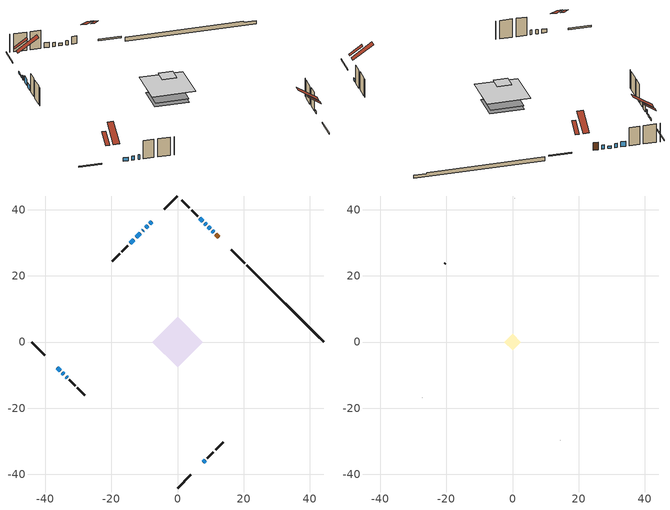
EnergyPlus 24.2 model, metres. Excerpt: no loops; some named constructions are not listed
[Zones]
conditioned space
 floor adiabatic (Floor2 construction): -5.78,0 0,5.78 5.78,0 0,-5.78 z1.07
 floor adiabatic (AdiabaticFloorConstruction): -7.66,0 0,7.66 7.66,0 0,-7.66 z3.51
 floor foundation (Slab1 construction): -5.79,0.34 -0.34,5.79 5.79,-0.34 0.34,-5.79 z0
 wall outside (RimJoist1 construction): 0,-44.17 4.07,-40.1 / -44.17,0 -40.1,-4.07 / 0,44.17 -4.07,40.1 / 20.36,23.8 16.29,27.88 z1.07:1.37
 wall outside (AdiabaticWallConstruction 1): 12.53,31.64 11.61,32.55 z1.07:3.1
 wall outside (AdiabaticWallConstruction): 10.96,33.21 10.56,33.61 / 8.68,35.49 8.28,35.89 / -34.81,-9.35 -34.35,-9.82 z1.07:2.14; 7.83,-36.33 8.41,-35.76 / 9.91,34.26 9.33,34.84 z1.07:1.73; -36.33,-7.83 -35.47,-8.7 z1.07:2.09; -7.83,36.33 -8.41,35.76 / -9.07,35.1 -9.64,34.52 z1.07:1.58; -10.3,33.87 -10.58,33.59 / -33.69,-10.48 -33.41,-10.76 z1.07:2.29; 7.62,36.54 6.76,37.41 z1.07:2.44; -11.23,32.94 -12.53,31.64 z1.07:2.77; -13.18,30.99 -14.33,29.84 z1.07:2.24
 wall outside (Wall1 construction): 9.07,-35.1 10.89,-33.28 / -32.76,-11.41 -30.94,-13.23 / -14.99,29.18 -16.81,27.36 / 6.1,38.06 4.28,39.88 z1.07:5.95
 wall outside (Wall2 construction): 11.54,-32.62 13.83,-30.34 / -30.28,-13.89 -28,-16.17 / -17.47,26.7 -19.75,24.42 / 3.63,40.54 1.34,42.82 z1.07:5.95
 wall foundation (FoundationWall1 construction): 21.02,23.15,0 21.02,23.15,1.07 41.85,2.31,1.07 41.85,2.31,0.78 44.17,0,0.78 44.17,0,0
 window (WindowConstruction): 10.96,33.21 10.56,33.6 z1.07:2.14
 window (WindowConstruction 7): 7.84,-36.33 8.41,-35.76 z1.07:1.73
 window (WindowConstruction 8): -36.33,-7.84 -35.47,-8.7 z1.07:2.08
 window (WindowConstruction 11): -7.84,36.33 -8.41,35.76 z1.07:1.58
 window (WindowConstruction 12): 9.91,34.26 9.33,34.84 z1.07:1.73
 window (WindowConstruction 1): 8.67,35.49 8.28,35.89 z1.07:2.14
 window (WindowConstruction 2): -9.07,35.1 -9.64,34.52 z1.07:1.58
 window (WindowConstruction 3): -34.81,-9.35 -34.35,-9.82 z1.07:2.14
 window (WindowConstruction 9): -10.3,33.87 -10.58,33.59 z1.07:2.29
 window (WindowConstruction 10): -33.69,-10.48 -33.41,-10.75 z1.07:2.29
 window (WindowConstruction 4): 7.62,36.54 6.76,37.41 z1.07:2.44
 window (WindowConstruction 5): -11.23,32.94 -12.53,31.64 z1.07:2.77
 window (WindowConstruction 6): -13.18,30.99 -14.33,29.84 z1.07:2.24
 door (Door): 12.53,31.64 11.62,32.55 z1.07:3.1
 ceiling adiabatic (AdiabaticFloorConstruction): 0,-7.66 7.66,0 0,7.66 -7.66,0 z3.51
 roof outside (Roof2 construction): 7.18,-36.99,5.95 3.5,-33.31,9.42 2.39,-34.42,9.42 6.07,-38.1,5.95; -36.99,-7.18,5.95 -33.31,-3.5,9.42 -34.42,-2.39,9.42 -38.1,-6.07,5.95; -7.18,36.99,5.95 -3.5,33.31,9.42 -2.39,34.42,9.42 -6.07,38.1,5.95; 13.18,30.98,5.95 9.51,27.3,9.42 10.61,26.2,9.42 14.29,29.88,5.95
attic - vented
 floor to conditioned space (Floor1 construction Reversed): -2.5,0 0,2.5 2.5,0 0,-2.5 z5.95
 wall outside (Wall3 construction): 14.48,-29.68 14.51,-29.65 / -27.34,-16.83 -27.31,-16.86 / -20.41,23.76 -20.44,23.73 / 0.69,43.48 0.66,43.51 z1.07:5.95
 roof outside (Roof1 construction): 5.42,-38.75,5.95 3.13,-36.47,8.1 2.45,-37.15,8.1 4.73,-39.44,5.95; -38.75,-5.42,5.95 -36.47,-3.13,8.1 -37.15,-2.45,8.1 -39.44,-4.73,5.95; -5.42,38.75,5.95 -3.13,36.47,8.1 -2.45,37.15,8.1 -4.73,39.44,5.95; 14.95,29.22,5.95 12.66,26.94,8.1 13.35,26.25,8.1 15.63,28.53,5.95
[Material] Roughness=Rough; Thermal Absorptance=0.9
Name | Thickness {m} | Conductivity {W/m-K} | Density {kg/m3} | Specific Heat {J/kg-K} | Solar Absorptance | Visible Absorptance
ceiling loosefill ins | 0.0846667 | 0.0480833 | 16.02 | 1046.75 | 0.7 | 0.7
ceiling stud and cavity | 0.1397 | 0.0914023 | 65.682 | 1177.47 | 0.7 | 0.7
gypsum board | 0.0127 | 0.160291 | 801 | 837.4 | 0.6 | 0.6
[Construction]
Floor1 construction: ceiling loosefill ins, ceiling stud and cavity, gypsum board
[Schedule:Day:Interval]
interior lighting schedule day: No, 01:00, 0.108182, 04:00, 0.0901515, 05:00, 0.0991667, 06:00, 0.162273, 07:00, 0.270455, 08:00, 0.342576, 10:00, 0.369621, 11:00, 0.351591, 12:00, 0.333561, 13:00, 0.324545, 14:00, 0.31553, 15:00, 0.333561, 16:00, 0.369621, 17:00, 0.450758, 18:00, 0.585985, 19:00, 0.775303, 20:00, 0.955606, 21:00, 0.991667, 22:00, 0.712197, 23:00, 0.360606, 24:00, 0.162273
interior lighting schedule day 1: No, 01:00, 0.100909, 04:00, 0.0840909, 05:00, 0.0925, 06:00, 0.151364, 07:00, 0.252273, 08:00, 0.319545, 10:00, 0.344773, 11:00, 0.327955, 12:00, 0.311136, 13:00, 0.302727, 14:00, 0.294318, 15:00, 0.311136, 16:00, 0.344773, 17:00, 0.420455, 18:00, 0.546591, 19:00, 0.723182, 20:00, 0.891364, 21:00, 0.925, 22:00, 0.664318, 23:00, 0.336364, 24:00, 0.151364
interior lighting schedule day 2: No, 01:00, 0.0927273, 04:00, 0.0772727, 05:00, 0.085, 06:00, 0.139091, 07:00, 0.231818, 08:00, 0.293636, 10:00, 0.316818, 11:00, 0.301364, 12:00, 0.285909, 13:00, 0.278182, 14:00, 0.270455, 15:00, 0.285909, 16:00, 0.316818, 17:00, 0.386364, 18:00, 0.502273, 19:00, 0.664545, 20:00, 0.819091, 21:00, 0.85, 22:00, 0.610455, 23:00, 0.309091, 24:00, 0.139091
interior lighting schedule day 3: No, 01:00, 0.0845455, 04:00, 0.0704545, 05:00, 0.0775, 06:00, 0.126818, 07:00, 0.211364, 08:00, 0.267727, 10:00, 0.288864, 11:00, 0.274773, 12:00, 0.260682, 13:00, 0.253636, 14:00, 0.246591, 15:00, 0.260682, 16:00, 0.288864, 17:00, 0.352273, 18:00, 0.457955, 19:00, 0.605909, 20:00, 0.746818, 21:00, 0.775, 22:00, 0.556591, 23:00, 0.281818, 24:00, 0.126818
interior lighting schedule day 4: No, 01:00, 0.0763636, 04:00, 0.0636364, 05:00, 0.07, 06:00, 0.114545, 07:00, 0.190909, 08:00, 0.241818, 10:00, 0.260909, 11:00, 0.248182, 12:00, 0.235455, 13:00, 0.229091, 14:00, 0.222727, 15:00, 0.235455, 16:00, 0.260909, 17:00, 0.318182, 18:00, 0.413636, 19:00, 0.547273, 20:00, 0.674545, 21:00, 0.7, 22:00, 0.502727, 23:00, 0.254545, 24:00, 0.114545
interior lighting schedule day 5: No, 01:00, 0.0727273, 04:00, 0.0606061, 05:00, 0.0666667, 06:00, 0.109091, 07:00, 0.181818, 08:00, 0.230303, 10:00, 0.248485, 11:00, 0.236364, 12:00, 0.224242, 13:00, 0.218182, 14:00, 0.212121, 15:00, 0.224242, 16:00, 0.248485, 17:00, 0.30303, 18:00, 0.393939, 19:00, 0.521212, 20:00, 0.642424, 21:00, 0.666667, 22:00, 0.478788, 23:00, 0.242424, 24:00, 0.109091
interior lighting schedule day 6: No, 01:00, 0.0745455, 04:00, 0.0621212, 05:00, 0.0683333, 06:00, 0.111818, 07:00, 0.186364, 08:00, 0.236061, 10:00, 0.254697, 11:00, 0.242273, 12:00, 0.229848, 13:00, 0.223636, 14:00, 0.217424, 15:00, 0.229848, 16:00, 0.254697, 17:00, 0.310606, 18:00, 0.403788, 19:00, 0.534242, 20:00, 0.658485, 21:00, 0.683333, 22:00, 0.490758, 23:00, 0.248485, 24:00, 0.111818
interior lighting schedule day 7: No, 01:00, 0.08, 04:00, 0.0666667, 05:00, 0.0733333, 06:00, 0.12, 07:00, 0.2, 08:00, 0.253333, 10:00, 0.273333, 11:00, 0.26, 12:00, 0.246667, 13:00, 0.24, 14:00, 0.233333, 15:00, 0.246667, 16:00, 0.273333, 17:00, 0.333333, 18:00, 0.433333, 19:00, 0.573333, 20:00, 0.706667, 21:00, 0.733333, 22:00, 0.526667, 23:00, 0.266667, 24:00, 0.12
interior lighting schedule day 8: No, 01:00, 0.0890909, 04:00, 0.0742424, 05:00, 0.0816667, 06:00, 0.133636, 07:00, 0.222727, 08:00, 0.282121, 10:00, 0.304394, 11:00, 0.289545, 12:00, 0.274697, 13:00, 0.267273, 14:00, 0.259848, 15:00, 0.274697, 16:00, 0.304394, 17:00, 0.371212, 18:00, 0.482576, 19:00, 0.638485, 20:00, 0.78697, 21:00, 0.816667, 22:00, 0.586515, 23:00, 0.29697, 24:00, 0.133636
interior lighting schedule day 9: No, 01:00, 0.0972727, 04:00, 0.0810606, 05:00, 0.0891667, 06:00, 0.145909, 07:00, 0.243182, 08:00, 0.30803, 10:00, 0.332348, 11:00, 0.316136, 12:00, 0.299924, 13:00, 0.291818, 14:00, 0.283712, 15:00, 0.299924, 16:00, 0.332348, 17:00, 0.405303, 18:00, 0.526894, 19:00, 0.697121, 20:00, 0.859242, 21:00, 0.891667, 22:00, 0.640379, 23:00, 0.324242, 24:00, 0.145909
interior lighting schedule day 10: No, 01:00, 0.105455, 04:00, 0.0878788, 05:00, 0.0966667, 06:00, 0.158182, 07:00, 0.263636, 08:00, 0.333939, 10:00, 0.360303, 11:00, 0.342727, 12:00, 0.325152, 13:00, 0.316364, 14:00, 0.307576, 15:00, 0.325152, 16:00, 0.360303, 17:00, 0.439394, 18:00, 0.571212, 19:00, 0.755758, 20:00, 0.931515, 21:00, 0.966667, 22:00, 0.694242, 23:00, 0.351515, 24:00, 0.158182
interior lighting schedule day 11: No, 01:00, 0.109091, 04:00, 0.0909091, 05:00, 0.1, 06:00, 0.163636, 07:00, 0.272727, 08:00, 0.345455, 10:00, 0.372727, 11:00, 0.354545, 12:00, 0.336364, 13:00, 0.327273, 14:00, 0.318182, 15:00, 0.336364, 16:00, 0.372727, 17:00, 0.454545, 18:00, 0.590909, 19:00, 0.781818, 20:00, 0.963636, 21:00, 1, 22:00, 0.718182, 23:00, 0.363636, 24:00, 0.163636
interior lighting schedule default day; occupants schedule default day; clothes dryer schedule default day; cooking range schedule default day; mech vent bath fan 0 schedule default day; mech vent range fan 0 schedule default day; misc plug loads schedule default day; general water use schedule default day; heating setpoint default day; cooling setpoint default day; clothes dryer exhaust 0 schedule default day; cooling season schedule day; cooling season schedule day 2; cooling season schedule default day; exterior lighting schedule default day; natural vent schedule default day: No, 24:00, 0
occupants schedule day: No, 05:00, 0.426829, 06:00, 0.719512, 07:00, 1, 08:00, 0.670732, 09:00, 0.329268, 14:00, 0.170732, 15:00, 0.231707, 16:00, 0.329268, 17:00, 0.5, 18:00, 0.670732, 19:00, 0.829268, 21:00, 1, 22:00, 0.853659, 23:00, 0.646341, 24:00, 0.426829
clothes dryer schedule day; clothes dryer exhaust 0 schedule day: No, 01:00, 0.123457, 02:00, 0.0740741, 03:00, 0.0493827, 04:00, 0.0246914, 05:00, 0.0493827, 06:00, 0.0740741, 07:00, 0.197531, 08:00, 0.395062, 09:00, 0.592593, 10:00, 0.839506, 11:00, 0.962963, 12:00, 1, 13:00, 0.91358, 14:00, 0.82716, 15:00, 0.716049, 16:00, 0.753086, 17:00, 0.679012, 18:00, 0.666667, 20:00, 0.62963, 21:00, 0.641975, 22:00, 0.666667, 23:00, 0.54321, 24:00, 0.296296
cooking range schedule day: No, 05:00, 0.0597015, 06:00, 0.11194, 07:00, 0.171642, 08:00, 0.291045, 11:00, 0.343284, 12:00, 0.402985, 13:00, 0.462687, 14:00, 0.343284, 15:00, 0.291045, 16:00, 0.402985, 17:00, 0.567164, 18:00, 1, 19:00, 0.850746, 20:00, 0.432836, 21:00, 0.291045, 22:00, 0.231343, 23:00, 0.171642, 24:00, 0.11194
mech vent bath fan 0 schedule day: No, 07:00, 0, 08:00, 1, 09:00, 0.2, 24:00, 0
mech vent range fan 0 schedule day: No, 18:00, 0, 19:00, 1, 20:00, 0.2, 24:00, 0
misc plug loads schedule day: No, 06:00, 0.705882, 07:00, 0.745098, 08:00, 0.803922, 15:00, 0.823529, 16:00, 0.862745, 17:00, 0.921569, 18:00, 0.980392, 19:00, 1, 20:00, 0.980392, 21:00, 0.941176, 22:00, 0.862745, 23:00, 0.784314, 24:00, 0.72549
general water use schedule day: No, 01:00, 0.315068, 03:00, 0.287671, 04:00, 0.342466, 05:00, 0.369863, 06:00, 0.520548, 07:00, 0.60274, 08:00, 0.534247, 10:00, 0.506849, 11:00, 0.465753, 14:00, 0.479452, 15:00, 0.534247, 16:00, 0.589041, 17:00, 0.69863, 18:00, 0.876712, 19:00, 0.890411, 20:00, 0.986301, 21:00, 1, 22:00, 0.863014, 23:00, 0.616438, 24:00, 0.465753
heating setpoint day: No, 07:00, 18, 23:00, 21, 24:00, 18
cooling setpoint day: No, 24:00, 25
cooling season schedule day 1: No, 24:00, 1
exterior lighting schedule day: No, 01:00, 0.566667, 03:00, 0.524167, 05:00, 0.495833, 06:00, 0.5525, 07:00, 0.623333, 08:00, 0.580833, 09:00, 0.439167, 10:00, 0.354167, 12:00, 0.34, 13:00, 0.354167, 14:00, 0.396667, 15:00, 0.425, 16:00, 0.495833, 17:00, 0.623333, 18:00, 0.793333, 19:00, 0.906667, 20:00, 0.963333, 21:00, 0.991667, 22:00, 0.920833, 23:00, 0.793333, 24:00, 0.665833
exterior lighting schedule day 1: No, 01:00, 0.528571, 03:00, 0.488929, 05:00, 0.4625, 06:00, 0.515357, 07:00, 0.581429, 08:00, 0.541786, 09:00, 0.409643, 10:00, 0.330357, 12:00, 0.317143, 13:00, 0.330357, 14:00, 0.37, 15:00, 0.396429, 16:00, 0.4625, 17:00, 0.581429, 18:00, 0.74, 19:00, 0.845714, 20:00, 0.898571, 21:00, 0.925, 22:00, 0.858929, 23:00, 0.74, 24:00, 0.621071
exterior lighting schedule day 10: No, 01:00, 0.552381, 03:00, 0.510952, 05:00, 0.483333, 06:00, 0.538571, 07:00, 0.607619, 08:00, 0.56619, 09:00, 0.428095, 10:00, 0.345238, 12:00, 0.331429, 13:00, 0.345238, 14:00, 0.386667, 15:00, 0.414286, 16:00, 0.483333, 17:00, 0.607619, 18:00, 0.773333, 19:00, 0.88381, 20:00, 0.939048, 21:00, 0.966667, 22:00, 0.897619, 23:00, 0.773333, 24:00, 0.649048
exterior lighting schedule day 11: No, 01:00, 0.571429, 03:00, 0.528571, 05:00, 0.5, 06:00, 0.557143, 07:00, 0.628571, 08:00, 0.585714, 09:00, 0.442857, 10:00, 0.357143, 12:00, 0.342857, 13:00, 0.357143, 14:00, 0.4, 15:00, 0.428571, 16:00, 0.5, 17:00, 0.628571, 18:00, 0.8, 19:00, 0.914286, 20:00, 0.971429, 21:00, 1, 22:00, 0.928571, 23:00, 0.8, 24:00, 0.671429
exterior lighting schedule day 2: No, 01:00, 0.485714, 03:00, 0.449286, 05:00, 0.425, 06:00, 0.473571, 07:00, 0.534286, 08:00, 0.497857, 09:00, 0.376429, 10:00, 0.303571, 12:00, 0.291429, 13:00, 0.303571, 14:00, 0.34, 15:00, 0.364286, 16:00, 0.425, 17:00, 0.534286, 18:00, 0.68, 19:00, 0.777143, 20:00, 0.825714, 21:00, 0.85, 22:00, 0.789286, 23:00, 0.68, 24:00, 0.570714
exterior lighting schedule day 3: No, 01:00, 0.442857, 03:00, 0.409643, 05:00, 0.3875, 06:00, 0.431786, 07:00, 0.487143, 08:00, 0.453929, 09:00, 0.343214, 10:00, 0.276786, 12:00, 0.265714, 13:00, 0.276786, 14:00, 0.31, 15:00, 0.332143, 16:00, 0.3875, 17:00, 0.487143, 18:00, 0.62, 19:00, 0.708571, 20:00, 0.752857, 21:00, 0.775, 22:00, 0.719643, 23:00, 0.62, 24:00, 0.520357
exterior lighting schedule day 4: No, 01:00, 0.4, 03:00, 0.37, 05:00, 0.35, 06:00, 0.39, 07:00, 0.44, 08:00, 0.41, 09:00, 0.31, 10:00, 0.25, 12:00, 0.24, 13:00, 0.25, 14:00, 0.28, 15:00, 0.3, 16:00, 0.35, 17:00, 0.44, 18:00, 0.56, 19:00, 0.64, 20:00, 0.68, 21:00, 0.7, 22:00, 0.65, 23:00, 0.56, 24:00, 0.47
exterior lighting schedule day 5: No, 01:00, 0.380952, 03:00, 0.352381, 05:00, 0.333333, 06:00, 0.371429, 07:00, 0.419048, 08:00, 0.390476, 09:00, 0.295238, 10:00, 0.238095, 12:00, 0.228571, 13:00, 0.238095, 14:00, 0.266667, 15:00, 0.285714, 16:00, 0.333333, 17:00, 0.419048, 18:00, 0.533333, 19:00, 0.609524, 20:00, 0.647619, 21:00, 0.666667, 22:00, 0.619048, 23:00, 0.533333, 24:00, 0.447619
exterior lighting schedule day 6: No, 01:00, 0.390476, 03:00, 0.36119, 05:00, 0.341667, 06:00, 0.380714, 07:00, 0.429524, 08:00, 0.400238, 09:00, 0.302619, 10:00, 0.244048, 12:00, 0.234286, 13:00, 0.244048, 14:00, 0.273333, 15:00, 0.292857, 16:00, 0.341667, 17:00, 0.429524, 18:00, 0.546667, 19:00, 0.624762, 20:00, 0.66381, 21:00, 0.683333, 22:00, 0.634524, 23:00, 0.546667, 24:00, 0.45881
exterior lighting schedule day 7: No, 01:00, 0.419048, 03:00, 0.387619, 05:00, 0.366667, 06:00, 0.408571, 07:00, 0.460952, 08:00, 0.429524, 09:00, 0.324762, 10:00, 0.261905, 12:00, 0.251429, 13:00, 0.261905, 14:00, 0.293333, 15:00, 0.314286, 16:00, 0.366667, 17:00, 0.460952, 18:00, 0.586667, 19:00, 0.670476, 20:00, 0.712381, 21:00, 0.733333, 22:00, 0.680952, 23:00, 0.586667, 24:00, 0.492381
exterior lighting schedule day 8: No, 01:00, 0.466667, 03:00, 0.431667, 05:00, 0.408333, 06:00, 0.455, 07:00, 0.513333, 08:00, 0.478333, 09:00, 0.361667, 10:00, 0.291667, 12:00, 0.28, 13:00, 0.291667, 14:00, 0.326667, 15:00, 0.35, 16:00, 0.408333, 17:00, 0.513333, 18:00, 0.653333, 19:00, 0.746667, 20:00, 0.793333, 21:00, 0.816667, 22:00, 0.758333, 23:00, 0.653333, 24:00, 0.548333
exterior lighting schedule day 9: No, 01:00, 0.509524, 03:00, 0.47131, 05:00, 0.445833, 06:00, 0.496786, 07:00, 0.560476, 08:00, 0.522262, 09:00, 0.394881, 10:00, 0.318452, 12:00, 0.305714, 13:00, 0.318452, 14:00, 0.356667, 15:00, 0.382143, 16:00, 0.445833, 17:00, 0.560476, 18:00, 0.713333, 19:00, 0.815238, 20:00, 0.86619, 21:00, 0.891667, 22:00, 0.827976, 23:00, 0.713333, 24:00, 0.59869
[Schedule:Week:Daily]
heating setpoint Week Rule - Jan1-Dec31: heating setpoint day, heating setpoint day, heating setpoint day, heating setpoint day, heating setpoint day, heating setpoint day, heating setpoint day, heating setpoint default day, heating setpoint default day, heating setpoint default day, heating setpoint default day, heating setpoint default day
clothes dryer exhaust 0 schedule Week Rule - Jan1-Dec31: clothes dryer exhaust 0 schedule day, clothes dryer exhaust 0 schedule day, clothes dryer exhaust 0 schedule day, clothes dryer exhaust 0 schedule day, clothes dryer exhaust 0 schedule day, clothes dryer exhaust 0 schedule day, clothes dryer exhaust 0 schedule day, clothes dryer exhaust 0 schedule default day, clothes dryer exhaust 0 schedule default day, clothes dryer exhaust 0 schedule default day, clothes dryer exhaust 0 schedule default day, clothes dryer exhaust 0 schedule default day
cooling season schedule Week Rule - Jan1-May26: cooling season schedule day, cooling season schedule day, cooling season schedule day, cooling season schedule day, cooling season schedule day, cooling season schedule day, cooling season schedule day, cooling season schedule default day, cooling season schedule default day, cooling season schedule default day, cooling season schedule default day, cooling season schedule default day
cooling season schedule Week Rule - May27-Jun2: cooling season schedule day, cooling season schedule day, cooling season schedule day, cooling season schedule day, cooling season schedule day, cooling season schedule day 1, cooling season schedule day 1, cooling season schedule default day, cooling season schedule default day, cooling season schedule default day, cooling season schedule default day, cooling season schedule default day
cooling season schedule Week Rule - Jun3-Aug25: cooling season schedule day 1, cooling season schedule day 1, cooling season schedule day 1, cooling season schedule day 1, cooling season schedule day 1, cooling season schedule day 1, cooling season schedule day 1, cooling season schedule default day, cooling season schedule default day, cooling season schedule default day, cooling season schedule default day, cooling season schedule default day
cooling season schedule Week Rule - Aug26-Sep1: cooling season schedule day 1, cooling season schedule day 1, cooling season schedule day 1, cooling season schedule day 1, cooling season schedule day 1, cooling season schedule day 1, cooling season schedule day 2, cooling season schedule default day, cooling season schedule default day, cooling season schedule default day, cooling season schedule default day, cooling season schedule default day
cooling season schedule Week Rule - Sep2-Dec31: cooling season schedule day 2, cooling season schedule day 2, cooling season schedule day 2, cooling season schedule day 2, cooling season schedule day 2, cooling season schedule day 2, cooling season schedule day 2, cooling season schedule default day, cooling season schedule default day, cooling season schedule default day, cooling season schedule default day, cooling season schedule default day
exterior lighting schedule Week Rule - Sep2-Sep29: exterior lighting schedule day 8, exterior lighting schedule day 8, exterior lighting schedule day 8, exterior lighting schedule day 8, exterior lighting schedule day 8, exterior lighting schedule day 8, exterior lighting schedule day 8, exterior lighting schedule default day, exterior lighting schedule default day, exterior lighting schedule default day, exterior lighting schedule default day, exterior lighting schedule default day
exterior lighting schedule Week Rule - Sep30-Oct6: exterior lighting schedule day 8, exterior lighting schedule day 9, exterior lighting schedule day 9, exterior lighting schedule day 9, exterior lighting schedule day 9, exterior lighting schedule day 9, exterior lighting schedule day 9, exterior lighting schedule default day, exterior lighting schedule default day, exterior lighting schedule default day, exterior lighting schedule default day, exterior lighting schedule default day
exterior lighting schedule Week Rule - Oct7-Oct27: exterior lighting schedule day 9, exterior lighting schedule day 9, exterior lighting schedule day 9, exterior lighting schedule day 9, exterior lighting schedule day 9, exterior lighting schedule day 9, exterior lighting schedule day 9, exterior lighting schedule default day, exterior lighting schedule default day, exterior lighting schedule default day, exterior lighting schedule default day, exterior lighting schedule default day
exterior lighting schedule Week Rule - Oct28-Nov3: exterior lighting schedule day 9, exterior lighting schedule day 9, exterior lighting schedule day 9, exterior lighting schedule day 9, exterior lighting schedule day 10, exterior lighting schedule day 10, exterior lighting schedule day 10, exterior lighting schedule default day, exterior lighting schedule default day, exterior lighting schedule default day, exterior lighting schedule default day, exterior lighting schedule default day
exterior lighting schedule Week Rule - Nov4-Nov24: exterior lighting schedule day 10, exterior lighting schedule day 10, exterior lighting schedule day 10, exterior lighting schedule day 10, exterior lighting schedule day 10, exterior lighting schedule day 10, exterior lighting schedule day 10, exterior lighting schedule default day, exterior lighting schedule default day, exterior lighting schedule default day, exterior lighting schedule default day, exterior lighting schedule default day
exterior lighting schedule Week Rule - Nov25-Dec1: exterior lighting schedule day 10, exterior lighting schedule day 10, exterior lighting schedule day 10, exterior lighting schedule day 10, exterior lighting schedule day 10, exterior lighting schedule day 10, exterior lighting schedule day 11, exterior lighting schedule default day, exterior lighting schedule default day, exterior lighting schedule default day, exterior lighting schedule default day, exterior lighting schedule default day
exterior lighting schedule Week Rule - Dec2-Dec31: exterior lighting schedule day 11, exterior lighting schedule day 11, exterior lighting schedule day 11, exterior lighting schedule day 11, exterior lighting schedule day 11, exterior lighting schedule day 11, exterior lighting schedule day 11, exterior lighting schedule default day, exterior lighting schedule default day, exterior lighting schedule default day, exterior lighting schedule default day, exterior lighting schedule default day
natural vent schedule Week Rule - Jan1-Dec31: natural vent schedule default day, natural vent schedule default day, natural vent schedule default day, natural vent schedule default day, natural vent schedule default day, natural vent schedule default day, natural vent schedule default day, natural vent schedule default day, natural vent schedule default day, natural vent schedule default day, natural vent schedule default day, natural vent schedule default day
